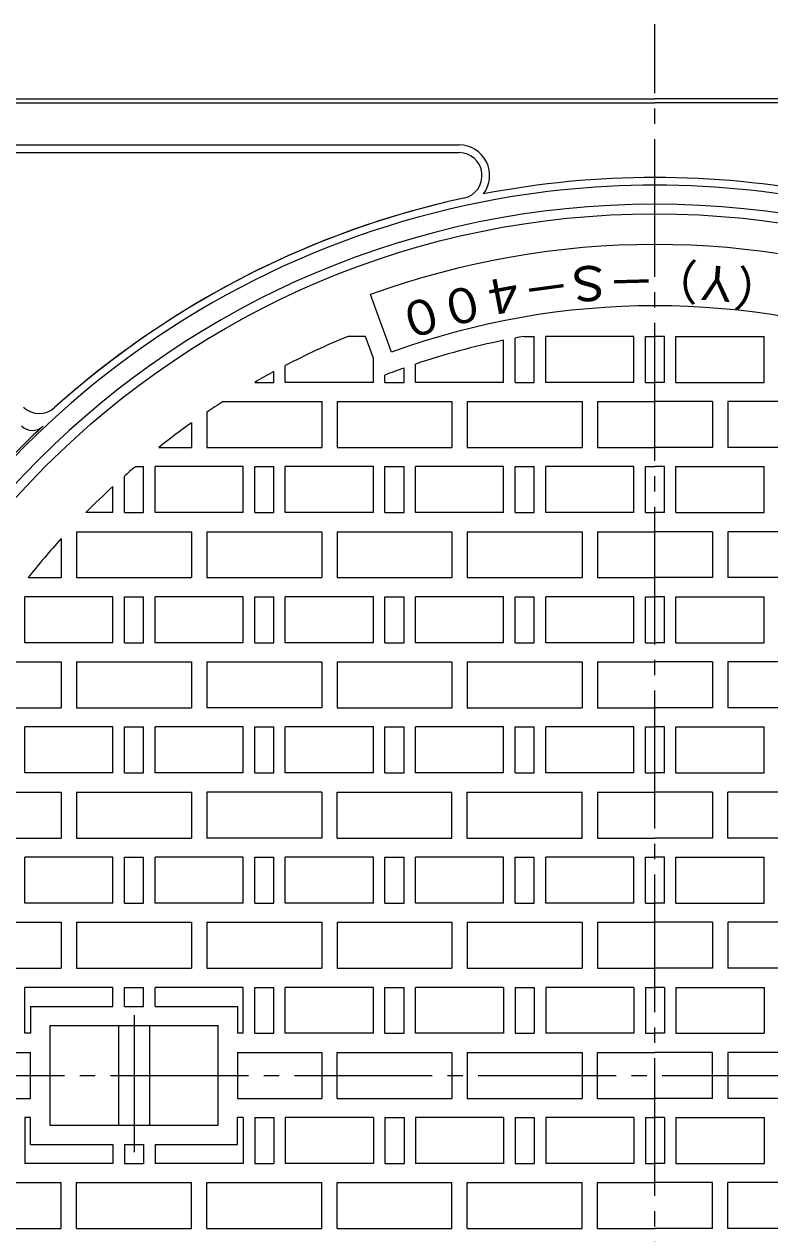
# Model space of a CAD drawing. Units: millimetres, scale not verified. Extents: x -600 to 760, y -542 to 529.
# Drawn here: x -466.2 to -271.5, y 210.8 to 526.7 of the extents above; entities that cross this region are included whole.
import ezdxf
from ezdxf.enums import TextEntityAlignment as Align

# ---------------------------------------------------------------- set-up
doc = ezdxf.new("R2010")
doc.units = ezdxf.units.MM
doc.header["$LTSCALE"] = 4
doc.linetypes.add('CHAIN2', pattern=[12, 9, -1, 1, -1])
for name, color, linetype, lineweight in [('0-0_通り芯', 4, 'Continuous', 9), ('0-1_躯体', 2, 'Continuous', 9), ('0-2_仕上', 3, 'Continuous', 9), ('0-5_寸法', 4, 'Continuous', 9)]:
    doc.layers.add(name, color=color, linetype=linetype, lineweight=lineweight)
doc.styles.add('ＭＳ ゴシック', font='')
doc.styles.get('ＭＳ ゴシック').set_extended_font_data('MS Gothic')

msp = doc.modelspace()

# ---------------------------------------------------------------- linework, layer by layer
at = {"layer": '0-0_通り芯', "color": 3, "linetype": 'CHAIN2'}
for p, q in [((-301.549, -19.297), (-301.549, 526.721)), ((-587.671, 252.187), (-15.426, 252.187))]:
    msp.add_line(p, q, dxfattribs=at)
at = {"layer": '0-1_躯体'}
for p, q in [((-516.548, 507.187), (-301.549, 507.187)), ((-515.548, 506.187), (-301.549, 506.187)), ((-86.549, 507.187), (-301.549, 507.187)), ((-87.549, 506.187), (-301.549, 506.187)), ((-500.081, 495.187), (-352.689, 495.187)), ((-500.081, 493.187), (-352.689, 493.187))]:
    msp.add_line(p, q, dxfattribs=at)
for centre, radius, start, end in [((-352.689, 487.187), 8, 323.05292, 90), ((-352.689, 487.187), 6, 282.27745, 90), ((-301.549, 252.187), 234.5, 90, 101.00063), ((-301.549, 252.187), 234.5, 78.99937, 90), ((-301.549, 252.187), 232.5, 90, 102.27731), ((-301.549, 252.187), 232.5, 77.72269, 90), ((-301.549, 252.187), 234.5, 102.27731, 131.94667), ((-301.549, 252.187), 234.5, 103.35118, 131.94664), ((-301.549, 252.187), 227.5, 90, 180), ((-301.549, 252.187), 227.5, 180, 90), ((-301.549, 252.187), 232.5, 102.27731, 167.72275), ((-462.308, 431.063), 6, 226.91673, 311.9467), ((-301.549, 252.187), 233, 133.30748, 136.69252), ((-464.11, 424.648), 4, 225, 313.30759)]:
    msp.add_arc(centre, radius, start, end, dxfattribs=at)
at = {"layer": '0-2_仕上'}
for p, q in [((-370.295, 441.065), (-375.767, 456.1)), ((-341.049, 433.187), (-341.049, 444.166)), ((-338.048, 433.187), (-338.048, 444.759)), ((-335.709, 445.187), (-333.048, 445.187)), ((-330.048, 433.187), (-330.048, 445.187)), ((-304.048, 433.187), (-304.048, 445.187)), ((-304.048, 445.187), (-301.549, 445.187)), ((-299.049, 445.187), (-301.549, 445.187)), ((-299.049, 433.187), (-299.049, 445.187)), ((-273.049, 433.187), (-273.049, 445.187)), ((-375.048, 433.187), (-375.048, 439.508)), ((-398.049, 433.187), (-398.049, 437.575)), ((-367.049, 433.187), (-367.049, 436.918)), ((-364.049, 433.187), (-364.049, 437.955)), ((-375.048, 433.187), (-398.049, 433.187)), ((-372.049, 433.187), (-372.049, 435.069)), ((-372.049, 433.187), (-367.049, 433.187)), ((-341.049, 433.187), (-364.049, 433.187)), ((-307.049, 433.187), (-330.048, 433.187)), ((-304.048, 433.187), (-301.549, 433.187)), ((-299.049, 433.187), (-301.549, 433.187)), ((-296.049, 433.187), (-273.049, 433.187)), ((-414.265, 428.187), (-388.549, 428.187)), ((-388.549, 428.187), (-388.549, 416.187)), ((-384.549, 428.187), (-384.549, 416.187)), ((-384.549, 428.187), (-354.548, 428.187)), ((-354.548, 428.187), (-354.548, 416.187)), ((-350.549, 428.187), (-350.549, 416.187)), ((-350.549, 428.187), (-320.549, 428.187)), ((-320.549, 428.187), (-320.549, 416.187)), ((-316.549, 428.187), (-316.549, 416.187)), ((-316.549, 428.187), (-301.549, 428.187)), ((-286.549, 428.187), (-301.549, 428.187)), ((-286.549, 428.187), (-286.549, 416.187)), ((-282.548, 428.187), (-282.548, 416.187)), ((-252.549, 428.187), (-282.548, 428.187)), ((-418.549, 425.369), (-418.549, 416.187)), ((-422.549, 422.598), (-422.549, 416.187)), ((-431.106, 416.187), (-422.549, 416.187)), ((-418.549, 416.187), (-388.549, 416.187)), ((-384.549, 416.187), (-354.548, 416.187)), ((-350.549, 416.187), (-320.549, 416.187)), ((-316.549, 416.187), (-301.549, 416.187)), ((-286.549, 416.187), (-301.549, 416.187)), ((-252.549, 416.187), (-282.548, 416.187)), ((-437.195, 411.187), (-435.049, 411.187)), ((-432.048, 399.187), (-432.048, 411.187)), ((-406.049, 399.187), (-406.049, 411.187)), ((-406.049, 411.187), (-401.049, 411.187)), ((-401.049, 399.187), (-401.049, 411.187)), ((-398.049, 399.187), (-398.049, 411.187)), ((-372.049, 399.187), (-372.049, 411.187)), ((-372.049, 411.187), (-367.049, 411.187)), ((-367.049, 399.187), (-367.049, 411.187)), ((-364.049, 399.187), (-364.049, 411.187)), ((-338.048, 399.187), (-338.048, 411.187)), ((-338.048, 411.187), (-333.048, 411.187)), ((-333.048, 399.187), (-333.048, 411.187)), ((-330.048, 399.187), (-330.048, 411.187)), ((-304.048, 399.187), (-304.048, 411.187)), ((-304.048, 411.187), (-301.549, 411.187)), ((-299.049, 411.187), (-301.549, 411.187)), ((-299.049, 399.187), (-299.049, 411.187)), ((-273.049, 399.187), (-273.049, 411.187)), ((-440.049, 399.187), (-440.049, 408.708)), ((-443.049, 399.187), (-443.049, 406.001)), ((-443.049, 399.187), (-450.115, 399.187)), ((-409.049, 399.187), (-432.048, 399.187)), ((-406.049, 399.187), (-401.049, 399.187)), ((-375.048, 399.187), (-398.049, 399.187)), ((-372.049, 399.187), (-367.049, 399.187)), ((-341.049, 399.187), (-364.049, 399.187)), ((-338.048, 399.187), (-333.048, 399.187)), ((-307.049, 399.187), (-330.048, 399.187)), ((-304.048, 399.187), (-301.549, 399.187)), ((-299.049, 399.187), (-301.549, 399.187)), ((-296.049, 399.187), (-273.049, 399.187)), ((-456.549, 392.387), (-456.549, 382.187)), ((-452.549, 394.187), (-452.549, 382.187)), ((-452.549, 394.187), (-422.549, 394.187)), ((-422.549, 394.187), (-422.549, 382.187)), ((-418.549, 394.187), (-418.549, 382.187)), ((-418.549, 394.187), (-388.549, 394.187)), ((-388.549, 394.187), (-388.549, 382.187)), ((-384.549, 394.187), (-384.549, 382.187)), ((-384.549, 394.187), (-354.548, 394.187)), ((-354.548, 394.187), (-354.548, 382.187)), ((-350.549, 394.187), (-350.549, 382.187)), ((-350.549, 394.187), (-320.549, 394.187)), ((-320.549, 394.187), (-320.549, 382.187)), ((-316.549, 394.187), (-316.549, 382.187)), ((-316.549, 394.187), (-301.549, 394.187)), ((-286.549, 394.187), (-301.549, 394.187)), ((-286.549, 394.187), (-286.549, 382.187)), ((-282.548, 394.187), (-282.548, 382.187)), ((-252.549, 394.187), (-282.548, 394.187)), ((-465.197, 382.187), (-456.549, 382.187)), ((-452.549, 382.187), (-422.549, 382.187)), ((-418.549, 382.187), (-388.549, 382.187)), ((-384.549, 382.187), (-354.548, 382.187)), ((-350.549, 382.187), (-320.549, 382.187)), ((-316.549, 382.187), (-301.549, 382.187)), ((-286.549, 382.187), (-301.549, 382.187)), ((-252.549, 382.187), (-282.548, 382.187)), ((-466.049, 365.187), (-466.049, 377.187)), ((-440.049, 365.187), (-440.049, 377.187)), ((-440.049, 377.187), (-435.049, 377.187)), ((-435.049, 365.187), (-435.049, 377.187)), ((-432.048, 365.187), (-432.048, 377.187)), ((-406.049, 365.187), (-406.049, 377.187)), ((-406.049, 377.187), (-401.049, 377.187)), ((-401.049, 365.187), (-401.049, 377.187)), ((-398.049, 365.187), (-398.049, 377.187)), ((-372.049, 365.187), (-372.049, 377.187)), ((-372.049, 377.187), (-367.049, 377.187)), ((-367.049, 365.187), (-367.049, 377.187)), ((-364.049, 365.187), (-364.049, 377.187)), ((-338.048, 365.187), (-338.048, 377.187)), ((-338.048, 377.187), (-333.048, 377.187)), ((-333.048, 365.187), (-333.048, 377.187)), ((-330.048, 365.187), (-330.048, 377.187)), ((-304.048, 365.187), (-304.048, 377.187)), ((-304.048, 377.187), (-301.549, 377.187)), ((-299.049, 377.187), (-301.549, 377.187)), ((-299.049, 365.187), (-299.049, 377.187)), ((-273.049, 365.187), (-273.049, 377.187)), ((-443.049, 365.187), (-466.049, 365.187)), ((-440.049, 365.187), (-435.049, 365.187)), ((-409.049, 365.187), (-432.048, 365.187)), ((-406.049, 365.187), (-401.049, 365.187)), ((-375.048, 365.187), (-398.049, 365.187)), ((-372.049, 365.187), (-367.049, 365.187)), ((-341.049, 365.187), (-364.049, 365.187)), ((-338.048, 365.187), (-333.048, 365.187)), ((-307.049, 365.187), (-330.048, 365.187)), ((-304.048, 365.187), (-301.549, 365.187)), ((-299.049, 365.187), (-301.549, 365.187)), ((-296.049, 365.187), (-273.049, 365.187)), ((-480.482, 360.187), (-456.549, 360.187)), ((-456.549, 360.187), (-456.549, 348.187)), ((-452.549, 360.187), (-452.549, 348.187)), ((-452.549, 360.187), (-422.549, 360.187)), ((-422.549, 360.187), (-422.549, 348.187)), ((-418.549, 360.187), (-418.549, 348.187)), ((-418.549, 360.187), (-388.549, 360.187)), ((-388.549, 360.187), (-388.549, 348.187)), ((-384.549, 360.187), (-384.549, 348.187)), ((-384.549, 360.187), (-354.548, 360.187)), ((-354.548, 360.187), (-354.548, 348.187)), ((-350.549, 360.187), (-350.549, 348.187)), ((-350.549, 360.187), (-320.549, 360.187)), ((-320.549, 360.187), (-320.549, 348.187)), ((-316.549, 360.187), (-316.549, 348.187)), ((-316.549, 360.187), (-301.549, 360.187)), ((-286.549, 360.187), (-301.549, 360.187)), ((-286.549, 360.187), (-286.549, 348.187)), ((-282.548, 360.187), (-282.548, 348.187)), ((-252.549, 360.187), (-282.548, 360.187)), ((-486.549, 348.187), (-456.549, 348.187)), ((-452.549, 348.187), (-422.549, 348.187)), ((-388.549, 348.187), (-418.549, 348.187)), ((-384.549, 348.187), (-354.548, 348.187)), ((-350.549, 348.187), (-320.549, 348.187)), ((-316.549, 348.187), (-301.549, 348.187)), ((-286.549, 348.187), (-301.549, 348.187)), ((-252.549, 348.187), (-282.548, 348.187)), ((-466.049, 331.187), (-466.049, 343.187)), ((-440.049, 331.187), (-440.049, 343.187)), ((-440.049, 343.187), (-435.049, 343.187)), ((-435.049, 331.187), (-435.049, 343.187)), ((-432.048, 331.187), (-432.048, 343.187)), ((-406.049, 331.187), (-406.049, 343.187)), ((-406.049, 343.187), (-401.049, 343.187)), ((-401.049, 331.187), (-401.049, 343.187)), ((-375.048, 343.187), (-398.049, 343.187)), ((-398.049, 331.187), (-398.049, 343.187)), ((-375.048, 331.187), (-375.048, 343.187)), ((-372.049, 331.187), (-372.049, 343.187)), ((-372.049, 343.187), (-367.049, 343.187)), ((-367.049, 331.187), (-367.049, 343.187)), ((-364.049, 331.187), (-364.049, 343.187)), ((-338.048, 331.187), (-338.048, 343.187)), ((-338.048, 343.187), (-333.048, 343.187)), ((-333.048, 331.187), (-333.048, 343.187)), ((-307.049, 343.187), (-330.048, 343.187)), ((-330.048, 331.187), (-330.048, 343.187)), ((-307.049, 331.187), (-307.049, 343.187)), ((-304.048, 331.187), (-304.048, 343.187)), ((-304.048, 343.187), (-301.549, 343.187)), ((-299.049, 343.187), (-301.549, 343.187)), ((-299.049, 331.187), (-299.049, 343.187)), ((-296.049, 343.187), (-273.049, 343.187)), ((-296.049, 331.187), (-296.049, 343.187)), ((-273.049, 331.187), (-273.049, 343.187)), ((-443.049, 331.187), (-466.049, 331.187)), ((-440.049, 331.187), (-435.049, 331.187)), ((-409.049, 331.187), (-432.048, 331.187)), ((-406.049, 331.187), (-401.049, 331.187)), ((-375.048, 331.187), (-398.049, 331.187)), ((-372.049, 331.187), (-367.049, 331.187)), ((-341.049, 331.187), (-364.049, 331.187)), ((-338.048, 331.187), (-333.048, 331.187)), ((-307.049, 331.187), (-330.048, 331.187)), ((-304.048, 331.187), (-301.549, 331.187)), ((-299.049, 331.187), (-301.549, 331.187)), ((-296.049, 331.187), (-273.049, 331.187)), ((-486.549, 326.187), (-456.549, 326.187)), ((-456.549, 326.187), (-456.549, 314.187)), ((-452.549, 326.187), (-452.549, 314.187)), ((-452.549, 326.187), (-422.549, 326.187)), ((-422.549, 326.187), (-422.549, 314.187)), ((-388.549, 326.187), (-418.549, 326.187)), ((-418.549, 326.187), (-418.549, 314.187)), ((-388.549, 326.187), (-388.549, 314.187)), ((-384.549, 314.187), (-384.549, 326.187)), ((-384.549, 326.187), (-354.548, 326.187)), ((-354.548, 314.187), (-354.548, 326.187)), ((-350.549, 326.187), (-320.549, 326.187)), ((-350.549, 314.187), (-350.549, 326.187)), ((-320.549, 314.187), (-320.549, 326.187)), ((-316.549, 326.187), (-316.549, 314.187)), ((-316.549, 326.187), (-301.549, 326.187)), ((-286.549, 326.187), (-301.549, 326.187)), ((-286.549, 326.187), (-286.549, 314.187)), ((-252.549, 326.187), (-282.548, 326.187)), ((-282.548, 314.187), (-282.548, 326.187)), ((-486.549, 314.187), (-456.549, 314.187)), ((-452.549, 314.187), (-422.549, 314.187)), ((-388.549, 314.187), (-418.549, 314.187)), ((-384.549, 314.187), (-354.548, 314.187)), ((-350.549, 314.187), (-320.549, 314.187)), ((-316.549, 314.187), (-301.549, 314.187)), ((-286.549, 314.187), (-301.549, 314.187)), ((-252.549, 314.187), (-282.548, 314.187)), ((-466.049, 297.187), (-466.049, 309.187)), ((-440.049, 297.187), (-440.049, 309.187)), ((-440.049, 309.187), (-435.049, 309.187)), ((-435.049, 297.187), (-435.049, 309.187)), ((-432.048, 297.187), (-432.048, 309.187)), ((-406.049, 297.187), (-406.049, 309.187)), ((-406.049, 309.187), (-401.049, 309.187)), ((-401.049, 297.187), (-401.049, 309.187)), ((-398.049, 297.187), (-398.049, 309.187)), ((-372.049, 297.187), (-372.049, 309.187)), ((-372.049, 309.187), (-367.049, 309.187)), ((-367.049, 297.187), (-367.049, 309.187)), ((-364.049, 297.187), (-364.049, 309.187)), ((-338.048, 297.187), (-338.048, 309.187)), ((-338.048, 309.187), (-333.048, 309.187)), ((-333.048, 297.187), (-333.048, 309.187)), ((-330.048, 297.187), (-330.048, 309.187)), ((-304.048, 297.187), (-304.048, 309.187)), ((-304.048, 309.187), (-301.549, 309.187)), ((-299.049, 309.187), (-301.549, 309.187)), ((-299.049, 297.187), (-299.049, 309.187)), ((-273.049, 297.187), (-273.049, 309.187)), ((-443.049, 297.187), (-466.049, 297.187)), ((-440.049, 297.187), (-435.049, 297.187)), ((-409.049, 297.187), (-432.048, 297.187)), ((-406.049, 297.187), (-401.049, 297.187)), ((-375.048, 297.187), (-398.049, 297.187)), ((-372.049, 297.187), (-367.049, 297.187)), ((-341.049, 297.187), (-364.049, 297.187)), ((-338.048, 297.187), (-333.048, 297.187)), ((-307.049, 297.187), (-330.048, 297.187)), ((-304.048, 297.187), (-301.549, 297.187)), ((-299.049, 297.187), (-301.549, 297.187)), ((-296.049, 297.187), (-273.049, 297.187)), ((-486.549, 292.187), (-456.549, 292.187)), ((-456.549, 292.187), (-456.549, 280.187)), ((-452.549, 292.187), (-452.549, 280.187)), ((-452.549, 292.187), (-422.549, 292.187)), ((-422.549, 292.187), (-422.549, 280.187)), ((-418.549, 292.187), (-418.549, 280.187)), ((-418.549, 292.187), (-388.549, 292.187)), ((-388.549, 292.187), (-388.549, 280.187)), ((-384.549, 292.187), (-384.549, 280.187)), ((-384.549, 292.187), (-354.548, 292.187)), ((-354.548, 292.187), (-354.548, 280.187)), ((-350.549, 292.187), (-350.549, 280.187)), ((-350.549, 292.187), (-320.549, 292.187)), ((-320.549, 292.187), (-320.549, 280.187)), ((-316.549, 292.187), (-301.549, 292.187)), ((-286.549, 292.187), (-301.549, 292.187)), ((-282.548, 292.187), (-282.548, 280.187)), ((-252.549, 292.187), (-282.548, 292.187)), ((-486.549, 280.187), (-456.549, 280.187)), ((-452.549, 280.187), (-422.549, 280.187)), ((-418.549, 280.187), (-388.549, 280.187)), ((-384.549, 280.187), (-354.548, 280.187)), ((-350.549, 280.187), (-320.549, 280.187)), ((-252.549, 280.187), (-282.548, 280.187)), ((-466.049, 263.187), (-466.049, 275.187)), ((-443.049, 275.187), (-466.049, 275.187)), ((-443.049, 270.187), (-443.049, 275.187)), ((-440.049, 275.187), (-435.049, 275.187)), ((-440.049, 270.187), (-440.049, 275.187)), ((-435.049, 270.187), (-435.049, 275.187)), ((-432.048, 270.187), (-432.048, 275.187)), ((-406.049, 263.187), (-406.049, 275.187)), ((-406.049, 275.187), (-401.049, 275.187)), ((-401.049, 263.187), (-401.049, 275.187)), ((-398.049, 263.187), (-398.049, 275.187)), ((-372.049, 263.187), (-372.049, 275.187)), ((-372.049, 275.187), (-367.049, 275.187)), ((-367.049, 263.187), (-367.049, 275.187)), ((-364.049, 263.187), (-364.049, 275.187)), ((-341.049, 275.187), (-364.049, 275.187)), ((-341.049, 275.187), (-341.049, 263.187)), ((-338.048, 275.187), (-333.048, 275.187)), ((-338.048, 275.187), (-338.048, 263.187)), ((-333.048, 275.187), (-333.048, 263.187)), ((-330.048, 275.187), (-330.048, 263.187)), ((-307.049, 275.187), (-330.048, 275.187)), ((-304.048, 275.187), (-301.549, 275.187)), ((-299.049, 275.187), (-301.549, 275.187)), ((-296.049, 275.187), (-273.049, 275.187)), ((-273.049, 275.187), (-273.049, 263.187)), ((-464.549, 270.187), (-464.549, 263.187)), ((-464.549, 270.187), (-443.049, 270.187)), ((-440.049, 270.187), (-435.049, 270.187)), ((-432.048, 270.187), (-410.549, 270.187)), ((-410.549, 270.187), (-410.549, 263.187)), ((-464.549, 263.187), (-466.049, 263.187)), ((-459.549, 265.187), (-415.549, 265.187)), ((-459.549, 265.187), (-459.549, 239.187)), ((-441.549, 239.187), (-441.549, 265.187)), ((-433.549, 265.187), (-433.549, 239.187)), ((-415.549, 239.187), (-415.549, 265.187)), ((-409.049, 263.187), (-410.549, 263.187)), ((-406.049, 263.187), (-401.049, 263.187)), ((-375.048, 263.187), (-398.049, 263.187)), ((-372.049, 263.187), (-367.049, 263.187)), ((-341.049, 263.187), (-364.049, 263.187)), ((-338.048, 263.187), (-333.048, 263.187)), ((-486.549, 258.187), (-464.549, 258.187)), ((-464.549, 246.188), (-464.549, 258.187)), ((-410.549, 258.187), (-388.549, 258.187)), ((-410.549, 258.187), (-410.549, 246.188)), ((-388.549, 258.187), (-388.549, 246.188)), ((-384.549, 258.187), (-354.548, 258.187)), ((-384.549, 246.188), (-384.549, 258.187)), ((-354.548, 258.187), (-354.548, 246.188)), ((-350.549, 258.187), (-320.549, 258.187)), ((-350.549, 258.187), (-350.549, 246.187)), ((-320.549, 258.187), (-320.549, 246.187)), ((-316.549, 246.187), (-316.549, 258.187)), ((-316.549, 258.187), (-301.549, 258.187)), ((-286.549, 258.187), (-301.549, 258.187)), ((-286.549, 246.187), (-286.549, 258.187)), ((-252.549, 258.187), (-282.548, 258.187)), ((-282.548, 258.187), (-282.548, 246.187)), ((-486.549, 246.188), (-464.549, 246.188)), ((-410.549, 246.188), (-388.549, 246.188)), ((-384.549, 246.188), (-354.548, 246.188)), ((-350.549, 246.187), (-320.549, 246.187)), ((-316.549, 246.187), (-301.549, 246.187)), ((-286.549, 246.187), (-301.549, 246.187)), ((-252.549, 246.187), (-282.548, 246.187)), ((-466.049, 241.188), (-466.049, 229.188)), ((-464.549, 241.188), (-466.049, 241.188)), ((-464.549, 234.188), (-464.549, 241.188)), ((-409.049, 241.188), (-410.549, 241.188)), ((-410.549, 234.188), (-410.549, 241.188)), ((-406.049, 241.188), (-401.049, 241.188)), ((-406.049, 241.188), (-406.049, 229.188)), ((-401.049, 241.188), (-401.049, 229.188)), ((-398.049, 241.188), (-398.049, 229.188)), ((-375.048, 241.188), (-398.049, 241.188)), ((-372.049, 241.188), (-367.049, 241.188)), ((-372.049, 241.188), (-372.049, 229.188)), ((-367.049, 241.188), (-367.049, 229.188)), ((-364.049, 241.188), (-364.049, 229.188)), ((-341.049, 241.188), (-364.049, 241.188)), ((-338.048, 241.188), (-333.048, 241.188)), ((-338.048, 241.188), (-338.048, 229.187)), ((-333.048, 241.188), (-333.048, 229.187)), ((-330.048, 241.188), (-330.048, 229.187)), ((-307.049, 241.188), (-330.048, 241.188)), ((-304.048, 241.188), (-301.549, 241.188)), ((-299.049, 241.188), (-301.549, 241.188)), ((-296.049, 241.188), (-273.049, 241.188)), ((-273.049, 241.188), (-273.049, 229.187)), ((-459.549, 239.187), (-415.549, 239.187)), ((-464.549, 234.188), (-443.049, 234.188)), ((-443.049, 234.188), (-443.049, 229.188)), ((-440.049, 234.188), (-440.049, 229.188)), ((-440.049, 234.188), (-435.049, 234.188)), ((-435.049, 234.188), (-435.049, 229.188)), ((-432.048, 234.188), (-432.048, 229.188)), ((-432.048, 234.188), (-410.549, 234.188)), ((-443.049, 229.188), (-466.049, 229.188)), ((-440.049, 229.188), (-435.049, 229.188)), ((-406.049, 229.188), (-401.049, 229.188)), ((-372.049, 229.188), (-367.049, 229.188)), ((-338.048, 229.187), (-333.048, 229.187)), ((-486.549, 224.188), (-456.549, 224.188)), ((-456.549, 212.187), (-456.549, 224.188)), ((-452.549, 212.187), (-452.549, 224.188)), ((-452.549, 224.188), (-422.549, 224.188)), ((-422.549, 212.187), (-422.549, 224.188)), ((-418.549, 212.187), (-418.549, 224.188)), ((-418.549, 224.188), (-388.549, 224.188)), ((-388.549, 212.187), (-388.549, 224.188)), ((-384.549, 212.187), (-384.549, 224.188)), ((-384.549, 224.188), (-354.548, 224.188)), ((-354.548, 212.187), (-354.548, 224.188)), ((-350.549, 212.187), (-350.549, 224.188)), ((-350.549, 224.188), (-320.549, 224.188)), ((-320.549, 212.187), (-320.549, 224.188)), ((-282.548, 212.187), (-282.548, 224.188)), ((-252.549, 224.188), (-282.548, 224.188)), ((-486.549, 212.187), (-456.549, 212.187)), ((-452.549, 212.187), (-422.549, 212.187)), ((-418.549, 212.187), (-388.549, 212.187)), ((-384.549, 212.187), (-354.548, 212.187)), ((-350.549, 212.187), (-320.549, 212.187)), ((-316.549, 212.187), (-301.549, 212.187)), ((-286.549, 212.187), (-301.549, 212.187)), ((-252.549, 212.187), (-282.548, 212.187))]:
    msp.add_line(p, q, dxfattribs=at)
at = {"layer": '0-2_仕上', "linetype": 'CHAIN2'}
msp.add_line((-437.549, 267.922), (-437.549, 232.104), dxfattribs=at)
at = {"layer": '0-2_仕上'}
for points in [[(-375.048, 439.508), (-377.116, 445.187), (-381.748, 445.187)], [(-338.048, 433.187), (-333.048, 433.187), (-333.048, 445.187)], [(-307.049, 433.187), (-307.049, 445.187), (-330.048, 445.187)], [(-296.049, 433.187), (-296.049, 445.187), (-273.049, 445.187)], [(-406.047, 433.187), (-401.049, 433.187), (-401.049, 435.982)], [(-440.049, 399.187), (-435.049, 399.187), (-435.049, 411.187)], [(-409.049, 399.187), (-409.049, 411.187), (-432.048, 411.187)], [(-375.048, 399.187), (-375.048, 411.187), (-398.049, 411.187)], [(-341.049, 399.187), (-341.049, 411.187), (-364.049, 411.187)], [(-307.049, 399.187), (-307.049, 411.187), (-330.048, 411.187)], [(-296.049, 399.187), (-296.049, 411.187), (-273.049, 411.187)], [(-443.049, 365.187), (-443.049, 377.187), (-466.049, 377.187)], [(-409.049, 365.187), (-409.049, 377.187), (-432.048, 377.187)], [(-375.048, 365.187), (-375.048, 377.187), (-398.049, 377.187)], [(-341.049, 365.187), (-341.049, 377.187), (-364.049, 377.187)], [(-307.049, 365.187), (-307.049, 377.187), (-330.048, 377.187)], [(-296.049, 365.187), (-296.049, 377.187), (-273.049, 377.187)], [(-443.049, 331.187), (-443.049, 343.187), (-466.049, 343.187)], [(-409.049, 331.187), (-409.049, 343.187), (-432.048, 343.187)], [(-341.049, 331.187), (-341.049, 343.187), (-364.049, 343.187)], [(-443.049, 297.187), (-443.049, 309.187), (-466.049, 309.187)], [(-409.049, 297.187), (-409.049, 309.187), (-432.048, 309.187)], [(-375.048, 297.187), (-375.048, 309.187), (-398.049, 309.187)], [(-341.049, 297.187), (-341.049, 309.187), (-364.049, 309.187)], [(-307.049, 297.187), (-307.049, 309.187), (-330.048, 309.187)], [(-296.049, 297.187), (-296.049, 309.187), (-273.049, 309.187)], [(-316.549, 292.187), (-316.549, 280.187), (-301.549, 280.187)], [(-286.549, 292.187), (-286.549, 280.187), (-301.549, 280.187)], [(-409.049, 263.187), (-409.049, 275.187), (-432.048, 275.187)], [(-375.048, 263.187), (-375.048, 275.187), (-398.049, 275.187)], [(-307.049, 275.187), (-307.049, 263.187), (-330.048, 263.187)], [(-304.048, 275.187), (-304.048, 263.187), (-301.549, 263.187)], [(-299.049, 275.187), (-299.049, 263.187), (-301.549, 263.187)], [(-296.049, 275.187), (-296.049, 263.187), (-273.049, 263.187)], [(-409.049, 241.188), (-409.049, 229.188), (-432.048, 229.188)], [(-375.048, 241.188), (-375.048, 229.188), (-398.049, 229.188)], [(-341.049, 241.188), (-341.049, 229.188), (-364.049, 229.188)], [(-307.049, 241.188), (-307.049, 229.187), (-330.048, 229.187)], [(-304.048, 241.188), (-304.048, 229.187), (-301.549, 229.187)], [(-299.049, 241.188), (-299.049, 229.187), (-301.549, 229.187)], [(-296.049, 241.188), (-296.049, 229.187), (-273.049, 229.187)], [(-316.549, 212.187), (-316.549, 224.188), (-301.549, 224.188)], [(-286.549, 212.187), (-286.549, 224.188), (-301.549, 224.188)]]:
    msp.add_lwpolyline(points, dxfattribs=at)
msp.add_circle((-301.549, 252.187), 225, dxfattribs=at)
for radius, start, end in [(217, 70, 110), (201, 69.99998, 110.00002), (209, 112.56487, 117.49837), (196, 101.6265, 108.59509), (196, 100.03725, 100.73254), (209, 118.42953, 119.99954), (196, 109.52295, 111.08144), (209, 122.63684, 124.04263), (209, 125.3766, 128.30804), (209, 130.46823, 131.50462), (209, 132.61235, 135.30363), (209, 137.87029, 141.53696)]:
    msp.add_arc((-301.549, 252.187), radius, start, end, dxfattribs=at)

# ---------------------------------------------------------------- texts
at = {"layer": '0-5_寸法', "style": 'ＭＳ ゴシック'}
for s, rotation, p in [('）', 178.461, (-290.089, 466.848)), ('Ｓ', 184.615, (-313.186, 466.793)), ('Ｙ', 175.384, (-278.573, 465.837)), ('（', 172.308, (-267.124, 463.797)), ('０', 193.845, (-347.497, 461.839)), ('４', 190.768, (-336.148, 464.298)), ('－', 187.692, (-324.701, 466.062)), ('－', 181.539, (-301.637, 467.167)), ('０', 196.921, (-358.712, 459.021))]:
    msp.add_text(s, height=9.164, rotation=rotation, dxfattribs=at).set_placement(p, align=Align.BOTTOM_LEFT)

doc.saveas('drawing.dxf')
